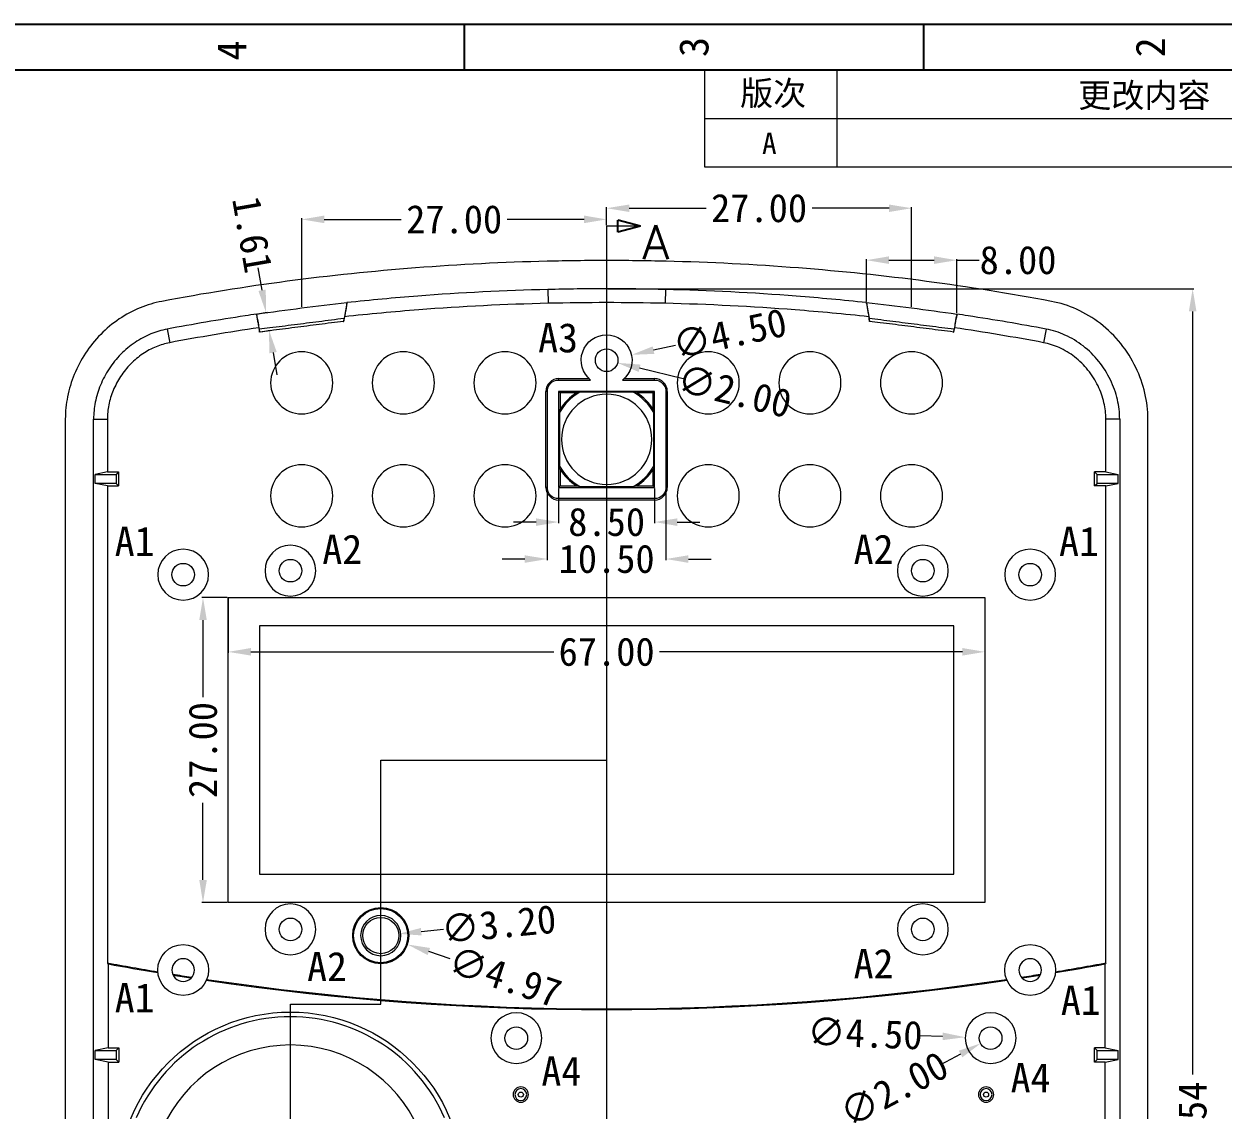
# Model space of a CAD drawing. Header units: inches. Extents: x 891 to 1249, y 156 to 796.
# Drawn here: x 1063.3 to 1169.5, y 695.5 to 791.7 of the extents above; entities that cross this region are included whole.
import ezdxf
from ezdxf.enums import TextEntityAlignment as Align
from ezdxf.lldxf.tags import DXFTag

# ---------------------------------------------------------------- set-up
doc = ezdxf.new("R2010")
doc.units = ezdxf.units.IN
doc.header["$MEASUREMENT"] = 0
doc.layers.add('10', color=7, linetype='Continuous', true_color=0xffffff)
doc.layers.add('50', color=7, linetype='Continuous')
doc.layers.add('dtext', color=4, linetype='Continuous')
doc.layers.add('dim', color=82, linetype='Continuous', lineweight=9)
doc.styles.add('blockfont', font='simplex.shx', dxfattribs={"bigfont": 'bigfont'})
doc.styles.add('仿宋', font='SIMFANG.TTF', dxfattribs={"width": 0.7})
doc.styles.add('宋体', font='SimSun.ttf', dxfattribs={"width": 0.7})
tags = doc.linetypes.add('PHANTOM', pattern=[2.5, 1.25, -0.25, 0.25, -0.25, 0.25, -0.25]).pattern_tags.tags
tags[14:15] = [DXFTag(74, 4), DXFTag(75, 0), DXFTag(340, '0'), DXFTag(46, 0.0), DXFTag(50, 0.0), DXFTag(44, 0.0), DXFTag(45, 0.0)]
tags[12:13] = [DXFTag(74, 4), DXFTag(75, 0), DXFTag(340, '0'), DXFTag(46, 0.0), DXFTag(50, 0.0), DXFTag(44, 0.0), DXFTag(45, 0.0)]
tags[10:11] = [DXFTag(74, 4), DXFTag(75, 0), DXFTag(340, '0'), DXFTag(46, 0.0), DXFTag(50, 0.0), DXFTag(44, 0.0), DXFTag(45, 0.0)]
tags[8:9] = [DXFTag(74, 4), DXFTag(75, 0), DXFTag(340, '0'), DXFTag(46, 0.0), DXFTag(50, 0.0), DXFTag(44, 0.0), DXFTag(45, 0.0)]
tags[6:7] = [DXFTag(74, 4), DXFTag(75, 0), DXFTag(340, '0'), DXFTag(46, 0.0), DXFTag(50, 0.0), DXFTag(44, 0.0), DXFTag(45, 0.0)]
tags[4:5] = [DXFTag(74, 4), DXFTag(75, 0), DXFTag(340, '0'), DXFTag(46, 0.0), DXFTag(50, 0.0), DXFTag(44, 0.0), DXFTag(45, 0.0)]
doc.dimstyles.new('2.5', dxfattribs={"dimtxt": 2.5, "dimasz": 2, "dimexe": 0.1, "dimexo": 0.1, "dimgap": 0.1, "dimtad": 0, "dimzin": 0, "dimdsep": 46, "dimtxsty": 'Standard', "dimcen": 0, "dimclrd": 4, "dimclre": 4, "dimclrt": 3, "dimadec": 1, "dimazin": 0, "dimtfac": 1, "dimtofl": 0, "dimtmove": 0, "dimatfit": 3, "dimfxl": 0.18, "dimtolj": 1, "dimtzin": 0, "dimlwd": 9, "dimlwe": 9, "dimarcsym": 0})

# ---------------------------------------------------------------- blocks, each defined once
blk = doc.blocks.new('ASSORTED_DRAFT7')
at = {"color": 13}
for p, q in [((322.01, 525.2), (320.01, 525.73)), ((320.01, 524.66), (320.01, 525.73)), ((322.01, 525.2), (320.01, 524.66))]:
    blk.add_line(p, q, dxfattribs=at)
blk = doc.blocks.new('7')
for p, q in [((2265.95, 528.19), (2265.95, 523.19)), ((2315.95, 528.19), (2315.95, 523.19))]:
    blk.add_line(p, q)
for points in [[(2420.95, 241.19), (2010.95, 241.19), (2010.95, 528.19), (2420.95, 528.19)], [(2415.95, 246.19), (2015.95, 246.19), (2015.95, 523.19), (2415.95, 523.19)]]:
    blk.add_lwpolyline(points, close=True)
at = {"style": '宋体'}
for s, p in [('3', (2290.97, 525.69)), ('2', (2340.66, 525.65)), ('4', (2240.62, 525.31))]:
    blk.add_text(s, height=3.2, rotation=90, dxfattribs=at).set_placement(p, align=Align.MIDDLE)
blk = doc.blocks.new('*D95')
at = {"layer": 'Defpoints', "color": 0, "lineweight": 9}
for p in [(1145.91, 770.75), (1137.91, 766.99), (1145.91, 765.98)]:
    blk.add_point(p, dxfattribs=at)
at = {"layer": 'dim', "color": 4, "lineweight": 9}
for p, q in [((1137.91, 767.09), (1137.91, 770.85)), ((1145.91, 766.08), (1145.91, 770.85)), ((1139.91, 770.75), (1143.91, 770.75)), ((1145.91, 770.75), (1147.91, 770.75))]:
    blk.add_line(p, q, dxfattribs=at)
for points in [[(1139.91, 771.09), (1139.91, 770.42), (1137.91, 770.75)], [(1143.91, 771.09), (1143.91, 770.42), (1145.91, 770.75)]]:
    blk.add_solid(points, dxfattribs=at)
at = {"layer": 'dim', "color": 3, "lineweight": 9, "insert": (1151.34, 770.75), "char_height": 2.5, "attachment_point": 5}
blk.add_mtext('\\A1;8.00', dxfattribs=at)
blk = doc.blocks.new('*D96')
at = {"layer": 'Defpoints', "color": 0, "lineweight": 9}
for p in [(1114.91, 774.36), (1114.91, 773.76), (1087.91, 766.52)]:
    blk.add_point(p, dxfattribs=at)
at = {"layer": 'dim', "color": 4, "lineweight": 9}
for p, q in [((1087.91, 766.62), (1087.91, 774.46)), ((1089.91, 774.36), (1096.72, 774.36)), ((1112.91, 774.36), (1106.09, 774.36)), ((1114.91, 773.86), (1114.91, 774.46))]:
    blk.add_line(p, q, dxfattribs=at)
for points in [[(1089.91, 774.7), (1089.91, 774.03), (1087.91, 774.36)], [(1112.91, 774.7), (1112.91, 774.03), (1114.91, 774.36)]]:
    blk.add_solid(points, dxfattribs=at)
at = {"layer": 'dim', "color": 3, "lineweight": 9, "insert": (1101.41, 774.36), "char_height": 2.5, "attachment_point": 5}
blk.add_mtext('\\A1;27.00', dxfattribs=at)
blk = doc.blocks.new('*D97')
at = {"layer": 'Defpoints', "color": 0, "lineweight": 9}
for p in [(1141.92, 775.35), (1114.91, 773.76), (1141.92, 766.52)]:
    blk.add_point(p, dxfattribs=at)
at = {"layer": 'dim', "color": 4, "lineweight": 9}
for p, q in [((1114.91, 773.86), (1114.91, 775.45)), ((1116.91, 775.35), (1123.73, 775.35)), ((1139.92, 775.35), (1133.1, 775.35)), ((1141.92, 766.62), (1141.92, 775.45))]:
    blk.add_line(p, q, dxfattribs=at)
for points in [[(1116.91, 775.68), (1116.91, 775.02), (1114.91, 775.35)], [(1139.92, 775.68), (1139.92, 775.02), (1141.92, 775.35)]]:
    blk.add_solid(points, dxfattribs=at)
at = {"layer": 'dim', "color": 3, "lineweight": 9, "insert": (1128.41, 775.35), "char_height": 2.5, "attachment_point": 5}
blk.add_mtext('\\A1;27.00', dxfattribs=at)
blk = doc.blocks.new('*D98')
at = {"layer": 'Defpoints', "color": 0, "lineweight": 9}
for p in [(1083.91, 765.98), (1084.75, 766.12), (1084.19, 764.39)]:
    blk.add_point(p, dxfattribs=at)
at = {"layer": 'dim', "color": 4, "lineweight": 9}
for p, q in [((1084.4, 768.09), (1084.06, 770.06)), ((1084.01, 765.99), (1084.85, 766.14)), ((1084.29, 764.41), (1085.12, 764.55)), ((1085.37, 762.57), (1085.71, 760.6))]:
    blk.add_line(p, q, dxfattribs=at)
for points in [[(1084.73, 768.15), (1084.08, 768.03), (1084.75, 766.12)], [(1085.7, 762.62), (1085.04, 762.51), (1085.02, 764.54)]]:
    blk.add_solid(points, dxfattribs=at)
at = {"layer": 'dim', "color": 3, "lineweight": 9, "insert": (1083.54, 773.03), "char_height": 2.5, "attachment_point": 5, "rotation": 279.8866}
blk.add_mtext('\\A1;1.61', dxfattribs=at)
blk = doc.blocks.new('*D103')
at = {"layer": 'Defpoints', "color": 0, "lineweight": 9}
for p in [(1081.41, 740.89), (1148.41, 740.89), (1148.41, 736.08)]:
    blk.add_point(p, dxfattribs=at)
at = {"layer": 'dim', "color": 4, "lineweight": 9}
for p, q in [((1081.41, 740.79), (1081.41, 735.98)), ((1148.41, 740.79), (1148.41, 735.98)), ((1083.41, 736.08), (1110.23, 736.08)), ((1146.41, 736.08), (1119.59, 736.08))]:
    blk.add_line(p, q, dxfattribs=at)
for points in [[(1083.41, 736.42), (1083.41, 735.75), (1081.41, 736.08)], [(1146.41, 736.42), (1146.41, 735.75), (1148.41, 736.08)]]:
    blk.add_solid(points, dxfattribs=at)
at = {"layer": 'dim', "color": 3, "lineweight": 9, "insert": (1114.91, 736.08), "char_height": 2.5, "attachment_point": 5}
blk.add_mtext('\\A1;67.00', dxfattribs=at)
blk = doc.blocks.new('*D104')
at = {"layer": 'Defpoints', "color": 0, "lineweight": 9}
for p in [(1081.41, 740.89), (1079.17, 713.89), (1081.41, 713.89)]:
    blk.add_point(p, dxfattribs=at)
at = {"layer": 'dim', "color": 4, "lineweight": 9}
for p, q in [((1081.31, 740.89), (1079.07, 740.89)), ((1079.17, 738.89), (1079.17, 732.07)), ((1079.17, 715.89), (1079.17, 722.71)), ((1081.31, 713.89), (1079.07, 713.89))]:
    blk.add_line(p, q, dxfattribs=at)
for points in [[(1078.84, 738.89), (1079.51, 738.89), (1079.17, 740.89)], [(1078.84, 715.89), (1079.51, 715.89), (1079.17, 713.89)]]:
    blk.add_solid(points, dxfattribs=at)
at = {"layer": 'dim', "color": 3, "lineweight": 9, "insert": (1079.17, 727.39), "char_height": 2.5, "attachment_point": 5, "rotation": 90}
blk.add_mtext('\\A1;27.00', dxfattribs=at)
blk = doc.blocks.new('*D105')
at = {"layer": 'Defpoints', "color": 0, "lineweight": 9}
for p in [(1110.66, 750.64), (1119.16, 750.64), (1119.16, 747.57)]:
    blk.add_point(p, dxfattribs=at)
at = {"layer": 'dim', "color": 4, "lineweight": 9}
for p, q in [((1110.66, 750.54), (1110.66, 747.47)), ((1119.16, 750.54), (1119.16, 747.47)), ((1108.66, 747.57), (1106.66, 747.57)), ((1121.16, 747.57), (1123.16, 747.57))]:
    blk.add_line(p, q, dxfattribs=at)
for points in [[(1108.66, 747.9), (1108.66, 747.23), (1110.66, 747.57)], [(1121.16, 747.9), (1121.16, 747.23), (1119.16, 747.57)]]:
    blk.add_solid(points, dxfattribs=at)
at = {"layer": 'dim', "color": 3, "lineweight": 9, "insert": (1114.91, 747.57), "char_height": 2.5, "attachment_point": 5}
blk.add_mtext('\\A1;8.50', dxfattribs=at)
blk = doc.blocks.new('*D106')
at = {"layer": 'Defpoints', "color": 0, "lineweight": 9}
for p in [(1109.66, 750.64), (1120.16, 750.64), (1120.16, 744.3)]:
    blk.add_point(p, dxfattribs=at)
at = {"layer": 'dim', "color": 4, "lineweight": 9}
for p, q in [((1109.66, 750.54), (1109.66, 744.2)), ((1120.16, 750.54), (1120.16, 744.2)), ((1107.66, 744.3), (1105.66, 744.3)), ((1122.16, 744.3), (1124.16, 744.3))]:
    blk.add_line(p, q, dxfattribs=at)
for points in [[(1107.66, 744.63), (1107.66, 743.96), (1109.66, 744.3)], [(1122.16, 744.63), (1122.16, 743.96), (1120.16, 744.3)]]:
    blk.add_solid(points, dxfattribs=at)
at = {"layer": 'dim', "color": 3, "lineweight": 9, "insert": (1114.91, 744.3), "char_height": 2.5, "attachment_point": 5}
blk.add_mtext('\\A1;10.50', dxfattribs=at)
blk = doc.blocks.new('*D107')
at = {"layer": 'Defpoints', "color": 0, "lineweight": 9}
for p in [(1117.11, 762.37), (1112.71, 761.42)]:
    blk.add_point(p, dxfattribs=at)
at = {"layer": 'dim', "color": 4, "lineweight": 9}
blk.add_line((1121.02, 763.21), (1119.06, 762.79), dxfattribs=at)
blk.add_solid([(1118.99, 763.12), (1119.14, 762.46), (1117.11, 762.37)], dxfattribs=at)
at = {"layer": 'dim', "color": 3, "lineweight": 9, "insert": (1125.8, 764.24), "char_height": 2.5, "attachment_point": 5, "rotation": 12.194}
blk.add_mtext('\\A1;∅4.50', dxfattribs=at)
blk = doc.blocks.new('*D108')
at = {"layer": 'Defpoints', "color": 0, "lineweight": 9}
for p in [(1113.94, 762.13), (1115.88, 761.66)]:
    blk.add_point(p, dxfattribs=at)
at = {"layer": 'dim', "color": 4, "lineweight": 9}
blk.add_line((1121.68, 760.25), (1117.83, 761.19), dxfattribs=at)
blk.add_solid([(1117.91, 761.51), (1117.75, 760.86), (1115.88, 761.66)], dxfattribs=at)
at = {"layer": 'dim', "color": 3, "lineweight": 9, "insert": (1126.23, 759.15), "char_height": 2.5, "attachment_point": 5, "rotation": 346.4064}
blk.add_mtext('\\A1;∅2.00', dxfattribs=at)
blk = doc.blocks.new('*D110')
at = {"layer": 'Defpoints', "color": 0, "lineweight": 9}
for p in [(1114.91, 768.22), (1114.91, 617.67), (1166.8, 617.67)]:
    blk.add_point(p, dxfattribs=at)
at = {"layer": 'dim', "color": 4, "lineweight": 9}
for p, q in [((1115.01, 768.22), (1166.9, 768.22)), ((1166.8, 766.22), (1166.8, 698.67)), ((1166.8, 619.67), (1166.8, 687.22)), ((1115.01, 617.67), (1166.9, 617.67))]:
    blk.add_line(p, q, dxfattribs=at)
for points in [[(1166.47, 766.22), (1167.14, 766.22), (1166.8, 768.22)], [(1166.47, 619.67), (1167.14, 619.67), (1166.8, 617.67)]]:
    blk.add_solid(points, dxfattribs=at)
at = {"layer": 'dim', "color": 3, "lineweight": 9, "insert": (1166.8, 692.94), "char_height": 2.5, "attachment_point": 5, "rotation": 90}
blk.add_mtext('\\A1;150.54', dxfattribs=at)
blk = doc.blocks.new('*D112')
at = {"layer": 'Defpoints', "color": 0, "lineweight": 9}
for p in [(1146.66, 701.97), (1151.16, 701.81)]:
    blk.add_point(p, dxfattribs=at)
at = {"layer": 'dim', "color": 4, "lineweight": 9}
blk.add_line((1142.66, 702.12), (1144.66, 702.05), dxfattribs=at)
blk.add_solid([(1144.68, 702.38), (1144.65, 701.71), (1146.66, 701.97)], dxfattribs=at)
at = {"layer": 'dim', "color": 3, "lineweight": 9, "insert": (1137.78, 702.3), "char_height": 2.5, "attachment_point": 5, "rotation": 357.9126}
blk.add_mtext('\\A1;∅4.50', dxfattribs=at)
blk = doc.blocks.new('*D113')
at = {"layer": 'Defpoints', "color": 0, "lineweight": 9}
for p in [(1149.79, 702.36), (1148.03, 701.42)]:
    blk.add_point(p, dxfattribs=at)
at = {"layer": 'dim', "color": 4, "lineweight": 9}
blk.add_line((1144.49, 699.55), (1146.26, 700.49), dxfattribs=at)
blk.add_solid([(1146.1, 700.78), (1146.41, 700.19), (1148.03, 701.42)], dxfattribs=at)
at = {"layer": 'dim', "color": 3, "lineweight": 9, "insert": (1140.35, 697.36), "char_height": 2.5, "attachment_point": 5, "rotation": 27.8746}
blk.add_mtext('\\A1;∅2.00', dxfattribs=at)
blk = doc.blocks.new('*D114')
at = {"layer": 'Defpoints', "color": 0, "lineweight": 9}
for p in [(1092.55, 711.75), (1097.27, 710.18)]:
    blk.add_point(p, dxfattribs=at)
at = {"layer": 'dim', "color": 4, "lineweight": 9}
blk.add_line((1101.07, 708.92), (1099.17, 709.55), dxfattribs=at)
blk.add_solid([(1099.28, 709.87), (1099.07, 709.24), (1097.27, 710.18)], dxfattribs=at)
at = {"layer": 'dim', "color": 3, "lineweight": 9, "insert": (1105.91, 707.32), "char_height": 2.5, "attachment_point": 5, "rotation": 341.6675}
blk.add_mtext('\\A1;∅4.97', dxfattribs=at)
blk = doc.blocks.new('*D115')
at = {"layer": 'Defpoints', "color": 0, "lineweight": 9}
for p in [(1093.32, 710.81), (1096.5, 711.12)]:
    blk.add_point(p, dxfattribs=at)
at = {"layer": 'dim', "color": 4, "lineweight": 9}
blk.add_line((1100.48, 711.5), (1098.49, 711.31), dxfattribs=at)
blk.add_solid([(1098.46, 711.64), (1098.53, 710.98), (1096.5, 711.12)], dxfattribs=at)
at = {"layer": 'dim', "color": 3, "lineweight": 9, "insert": (1105.35, 711.97), "char_height": 2.5, "attachment_point": 5, "rotation": 5.5024}
blk.add_mtext('\\A1;∅3.20', dxfattribs=at)

msp = doc.modelspace()

# ---------------------------------------------------------------- linework, layer by layer
at = {"layer": '10', "color": 1, "lineweight": 9}
for p, q in [((1117.911, 773.764), (1114.911, 773.764)), ((1086.911, 704.905), (1094.911, 704.905))]:
    msp.add_line(p, q, dxfattribs=at)
at = {"layer": '10', "color": 1, "linetype": 'PHANTOM', "lineweight": 9, "ltscale": 8}
msp.add_line((1114.911, 773.764), (1114.911, 611.962), dxfattribs=at)
at = {"layer": '10', "color": 7, "lineweight": 9}
for p, q in [((1109.71, 768.156), (1109.74, 766.934)), ((1120.111, 768.156), (1120.082, 766.934)), ((1075.996, 764.649), (1076.223, 763.447)), ((1153.826, 764.649), (1153.599, 763.447)), ((1110.661, 760.142), (1110.661, 760.264)), ((1110.661, 760.264), (1113.357, 760.264)), ((1116.464, 760.264), (1119.161, 760.264)), ((1119.161, 760.142), (1119.161, 760.264)), ((1109.661, 759.142), (1109.539, 759.142)), ((1109.539, 750.642), (1109.539, 759.142)), ((1109.661, 750.642), (1109.661, 759.142)), ((1110.661, 760.142), (1113.497, 760.142)), ((1110.661, 759.142), (1110.661, 750.642)), ((1110.783, 759.019), (1110.661, 759.142)), ((1119.161, 759.142), (1110.661, 759.142)), ((1116.325, 760.142), (1119.161, 760.142)), ((1119.039, 759.019), (1119.161, 759.142)), ((1119.161, 750.642), (1119.161, 759.142)), ((1120.161, 759.142), (1120.283, 759.142)), ((1120.161, 759.142), (1120.161, 750.642)), ((1120.283, 759.142), (1120.283, 750.642)), ((1110.783, 759.019), (1110.783, 757.557)), ((1112.245, 759.019), (1110.783, 759.019)), ((1117.282, 759.065), (1112.539, 759.065)), ((1119.039, 759.019), (1117.577, 759.019)), ((1119.039, 757.557), (1119.039, 759.019)), ((1110.738, 757.263), (1110.738, 752.52)), ((1119.084, 752.52), (1119.084, 757.263)), ((1066.978, 756.683), (1066.98, 634.589)), ((1069.483, 634.6), (1069.48, 756.682)), ((1069.48, 756.682), (1070.703, 756.681)), ((1070.703, 756.681), (1070.703, 752.01)), ((1160.341, 756.688), (1159.119, 756.688)), ((1159.119, 752.01), (1159.119, 756.688)), ((1160.341, 756.688), (1160.341, 634.62)), ((1162.844, 634.614), (1162.844, 756.688)), ((1070.703, 752.01), (1069.611, 751.792)), ((1069.611, 750.992), (1069.611, 751.792)), ((1069.611, 751.792), (1071.48, 751.792)), ((1070.703, 752.01), (1071.699, 752.01)), ((1071.699, 752.01), (1071.48, 751.792)), ((1071.48, 751.792), (1071.48, 750.992)), ((1071.699, 752.01), (1071.699, 750.773)), ((1110.783, 752.226), (1110.783, 750.764)), ((1119.039, 750.764), (1119.039, 752.226)), ((1158.123, 750.773), (1158.123, 752.01)), ((1158.123, 752.01), (1158.341, 751.792)), ((1159.119, 752.01), (1158.123, 752.01)), ((1158.341, 750.992), (1158.341, 751.792)), ((1158.341, 751.792), (1160.21, 751.792)), ((1159.119, 752.01), (1160.21, 751.792)), ((1160.21, 750.992), (1160.21, 751.792)), ((1070.703, 750.773), (1069.611, 750.992)), ((1071.48, 750.992), (1069.611, 750.992)), ((1070.703, 750.773), (1070.704, 708.522)), ((1070.703, 750.773), (1071.699, 750.773)), ((1071.699, 750.773), (1071.48, 750.992)), ((1109.661, 750.642), (1109.539, 750.642)), ((1110.783, 750.764), (1110.661, 750.642)), ((1110.661, 750.642), (1119.161, 750.642)), ((1110.783, 750.764), (1112.245, 750.764)), ((1112.539, 750.718), (1117.282, 750.718)), ((1117.577, 750.764), (1119.039, 750.764)), ((1119.039, 750.764), (1119.161, 750.642)), ((1120.161, 750.642), (1120.283, 750.642)), ((1158.123, 750.773), (1158.341, 750.992)), ((1159.119, 750.773), (1158.123, 750.773)), ((1160.21, 750.992), (1158.341, 750.992)), ((1159.119, 750.773), (1160.21, 750.992)), ((1159.119, 708.522), (1159.119, 750.773)), ((1110.661, 749.642), (1110.661, 749.519)), ((1119.161, 749.642), (1110.661, 749.642)), ((1119.161, 749.642), (1119.161, 749.519)), ((1119.161, 749.519), (1110.661, 749.519)), ((1081.411, 740.892), (1148.411, 740.892)), ((1081.411, 713.892), (1081.411, 740.892)), ((1148.411, 740.892), (1148.411, 713.892)), ((1084.161, 738.392), (1084.161, 716.392)), ((1145.661, 738.392), (1084.161, 738.392)), ((1145.661, 716.392), (1145.661, 738.392)), ((1084.161, 716.392), (1145.661, 716.392)), ((1148.411, 713.892), (1081.411, 713.892)), ((1070.769, 708.43), (1070.769, 701.023)), ((1159.053, 701.023), (1159.053, 708.43)), ((1070.769, 701.023), (1069.612, 700.792)), ((1069.612, 699.992), (1069.612, 700.792)), ((1069.612, 700.792), (1071.48, 700.792)), ((1070.769, 701.023), (1071.712, 701.023)), ((1071.712, 701.023), (1071.48, 700.792)), ((1071.48, 700.792), (1071.48, 699.992)), ((1071.712, 701.023), (1071.712, 699.76)), ((1158.11, 701.023), (1158.341, 700.792)), ((1159.053, 701.023), (1158.11, 701.023)), ((1158.11, 699.76), (1158.11, 701.023)), ((1158.341, 700.792), (1160.21, 700.792)), ((1158.341, 699.992), (1158.341, 700.792)), ((1159.053, 701.023), (1160.21, 700.792)), ((1160.21, 699.992), (1160.21, 700.792)), ((1070.769, 699.76), (1069.612, 699.992)), ((1071.48, 699.992), (1069.612, 699.992)), ((1070.769, 699.76), (1070.771, 641.023)), ((1070.769, 699.76), (1071.712, 699.76)), ((1071.712, 699.76), (1071.48, 699.992)), ((1158.11, 699.76), (1158.341, 699.992)), ((1159.053, 699.76), (1158.11, 699.76)), ((1160.21, 699.992), (1158.341, 699.992)), ((1159.053, 699.76), (1160.21, 699.992)), ((1159.053, 641.023), (1159.053, 699.76))]:
    msp.add_line(p, q, dxfattribs=at)
at = {"layer": '10', "color": 1, "linetype": 'PHANTOM', "lineweight": 9, "ltscale": 2.857143}
msp.add_line((1094.911, 726.507), (1114.911, 726.507), dxfattribs=at)
at = {"layer": '10', "color": 1, "linetype": 'PHANTOM', "lineweight": 9, "ltscale": 3.085994}
msp.add_line((1094.911, 704.905), (1094.911, 726.507), dxfattribs=at)
at = {"layer": '10', "color": 1, "linetype": 'PHANTOM', "lineweight": 9, "ltscale": 7.724468}
msp.add_line((1086.911, 650.834), (1086.911, 704.905), dxfattribs=at)
at = {"layer": '10', "color": 7, "lineweight": 9, "extrusion": (0, 0, -1)}
for centre, radius in [((-1087.911, 759.892), 2.75), ((-1096.911, 759.892), 2.75), ((-1105.911, 759.892), 2.75), ((-1123.911, 759.892), 2.75), ((-1132.911, 759.892), 2.75), ((-1141.911, 759.892), 2.75), ((-1114.911, 754.892), 4), ((-1087.911, 749.892), 2.75), ((-1096.911, 749.892), 2.75), ((-1105.911, 749.892), 2.75), ((-1123.911, 749.892), 2.75), ((-1132.911, 749.892), 2.75), ((-1141.911, 749.892), 2.75), ((-1086.911, 743.265), 2.25), ((-1142.911, 743.265), 2.25), ((-1077.411, 742.915), 2.25), ((-1152.411, 742.915), 2.25), ((-1086.911, 711.515), 2.25), ((-1142.911, 711.515), 2.25), ((-1094.911, 710.965), 1.783), ((-1077.411, 707.915), 1), ((-1152.411, 707.915), 1), ((-1106.911, 701.892), 2.25), ((-1148.911, 701.892), 2.25), ((-1107.311, 696.892), 0.675), ((-1148.511, 696.892), 0.675), ((-1107.311, 696.892), 0.524), ((-1148.511, 696.892), 0.524)]:
    msp.add_circle(centre, radius, dxfattribs=at)
at = {"layer": '10', "color": 7, "lineweight": 9}
for centre, radius in [((1114.911, 761.892), 1), ((1086.911, 743.265), 1), ((1142.911, 743.265), 1), ((1077.411, 742.915), 1), ((1152.411, 742.915), 1), ((1086.911, 711.515), 1), ((1094.911, 710.965), 2.487), ((1094.911, 710.965), 2.4), ((1094.911, 710.965), 1.6), ((1142.911, 711.515), 1), ((1077.411, 707.915), 2.25), ((1152.411, 707.915), 2.25), ((1106.911, 701.892), 1), ((1148.911, 701.892), 1), ((1107.311, 696.892), 0.225), ((1148.511, 696.892), 0.225)]:
    msp.add_circle(centre, radius, dxfattribs=at)
at = {"layer": '10', "color": 7, "lineweight": 9, "extrusion": (0, 0, -1)}
for centre, radius, start, end in [((-1114.911, 761.892), 2.25, 308.94244, 231.05756), ((-1110.661, 759.142), 1, 0, 90), ((-1119.161, 759.142), 1, 90, 180), ((-1110.661, 750.642), 1, 270, 0), ((-1119.161, 750.642), 1, 180, 270), ((-1114.911, 946.472), 242.021, 279.45157, 280.52468), ((-1114.911, 946.472), 242.1, 279.44657, 280.50546), ((-1114.911, 946.472), 242.1, 259.49453, 260.55364), ((-1114.911, 946.472), 242.021, 259.47531, 260.54864), ((-1114.911, 946.472), 242.021, 278.73342, 279.13383), ((-1114.911, 946.472), 242.1, 278.74654, 279.1207), ((-1114.911, 946.472), 242.021, 260.86639, 261.26677), ((-1114.911, 946.472), 242.1, 260.87952, 261.25363), ((-1114.911, 946.472), 242.1, 261.57952, 278.42068), ((-1114.911, 946.472), 242.021, 261.58452, 278.41567), ((-1086.911, 688.892), 15.301, 0, 180)]:
    msp.add_arc(centre, radius, start, end, dxfattribs=at)
at = {"layer": '10', "color": 7, "lineweight": 9}
for centre, radius, start, end in [((1110.661, 759.142), 1.122, 90, 180), ((1119.161, 759.142), 1.122, 0, 90), ((1114.911, 754.892), 4.8, 119.6097, 150.3903), ((1114.911, 754.892), 4.914, 122.85473, 147.14527), ((1114.911, 754.892), 4.8, 29.6097, 60.3903), ((1114.911, 754.892), 4.914, 32.85473, 57.14527), ((1114.911, 754.892), 4.8, 209.6097, 240.3903), ((1114.911, 754.892), 4.914, 212.85473, 237.14527), ((1114.911, 754.892), 4.8, 299.6097, 330.3903), ((1114.911, 754.892), 4.914, 302.85473, 327.14527), ((1110.661, 750.642), 1.122, 180, 270), ((1119.161, 750.642), 1.122, 270, 0), ((1086.911, 688.892), 14.889, 23.52625, 156.47375), ((1086.911, 688.892), 12.39, 23.52408, 156.47319)]:
    msp.add_arc(centre, radius, start, end, dxfattribs=at)
for points, knots in [([(1109.65, 770.657), (1105.762, 770.564), (1098.071, 770.177), (1086.685, 768.991), (1079.216, 767.804), (1075.531, 767.107)], [0, 0, 0, 0, 0.340031, 0.6727796, 1, 1, 1, 1]), ([(1154.291, 767.107), (1150.62, 767.801), (1143.174, 768.987), (1131.787, 770.174), (1124.082, 770.563), (1120.171, 770.657)], [0, 0, 0, 0, 0.3259528, 0.657966, 1, 1, 1, 1]), ([(1109.71, 768.156), (1105.866, 768.063), (1099.924, 767.764), (1094.001, 767.217), (1091.911, 766.993)], [0, 0, 0, 0, 0.6466299, 1, 1, 1, 1]), ([(1137.911, 766.993), (1135.844, 767.215), (1129.92, 767.763), (1123.978, 768.063), (1120.111, 768.156)], [0, 0, 0, 0, 0.3495574, 1, 1, 1, 1]), ([(1075.531, 767.107), (1074.866, 766.982), (1073.539, 766.583), (1071.695, 765.59), (1070.058, 764.221), (1068.712, 762.556), (1067.726, 760.688), (1067.125, 758.727), (1066.978, 757.36), (1066.978, 756.685), (1066.978, 756.68)], [0, 0, 0, 0, 0.1343952, 0.2768122, 0.4246694, 0.5745959, 0.7227291, 0.8653432, 0.9999908, 1, 1, 1, 1]), ([(1091.911, 766.993), (1091.867, 766.745), (1091.824, 766.497), (1091.78, 766.249), (1091.743, 766.038), (1091.706, 765.828), (1091.669, 765.617)], [0, 0, 0, 0, 0.5410867, 0.5410867, 0.5410867, 1, 1, 1, 1]), ([(1091.911, 766.927), (1091.864, 766.662), (1091.817, 766.397), (1091.77, 766.132), (1091.74, 765.961), (1091.709, 765.79), (1091.679, 765.619)], [0, 0, 0, 0, 0.6078868, 0.6078868, 0.6078868, 1, 1, 1, 1]), ([(1109.74, 766.934), (1105.917, 766.842), (1099.889, 766.538), (1093.882, 765.979), (1091.686, 765.739)], [0, 0, 0, 0, 0.6338688, 1, 1, 1, 1]), ([(1138.126, 765.74), (1135.956, 765.977), (1129.952, 766.537), (1123.927, 766.841), (1120.082, 766.934)], [0, 0, 0, 0, 0.3620815, 1, 1, 1, 1]), ([(1137.911, 766.993), (1137.954, 766.745), (1137.998, 766.497), (1138.041, 766.249), (1138.078, 766.039), (1138.115, 765.828), (1138.152, 765.617)], [0, 0, 0, 0, 0.5409018, 0.5409018, 0.5409018, 1, 1, 1, 1]), ([(1137.911, 766.927), (1137.955, 766.679), (1137.999, 766.431), (1138.042, 766.183), (1138.076, 765.995), (1138.109, 765.807), (1138.142, 765.619)], [0, 0, 0, 0, 0.568529, 0.568529, 0.568529, 1, 1, 1, 1]), ([(1162.844, 756.687), (1162.844, 756.691), (1162.843, 757.471), (1162.647, 759.061), (1161.84, 761.318), (1160.513, 763.424), (1158.722, 765.188), (1156.619, 766.465), (1155.064, 766.961), (1154.291, 767.107)], [0, 0, 0, 0, 0.0002624, 0.1552387, 0.3231585, 0.4987135, 0.6743563, 0.8432717, 1, 1, 1, 1]), ([(1083.911, 765.976), (1083.957, 765.712), (1084.004, 765.448), (1084.05, 765.183), (1084.081, 765.009), (1084.111, 764.835), (1084.142, 764.66)], [0, 0, 0, 0, 0.6025178, 0.6025178, 0.6025178, 1, 1, 1, 1]), ([(1083.911, 765.91), (1083.955, 765.662), (1083.999, 765.414), (1084.042, 765.166), (1084.072, 764.997), (1084.102, 764.828), (1084.132, 764.659)], [0, 0, 0, 0, 0.5946476, 0.5946476, 0.5946476, 1, 1, 1, 1]), ([(1084.142, 764.66), (1084.461, 764.701), (1084.78, 764.741), (1085.099, 764.782), (1085.819, 764.874), (1086.54, 764.965), (1087.261, 765.057), (1087.982, 765.149), (1088.702, 765.24), (1089.423, 765.332), (1090.172, 765.427), (1090.92, 765.522), (1091.669, 765.617)], [0, 0, 0, 0, 0.1271124, 0.1271124, 0.1271124, 0.4143522, 0.4143522, 0.4143522, 0.7015924, 0.7015924, 0.7015924, 1, 1, 1, 1]), ([(1091.669, 765.617), (1091.663, 765.58), (1091.656, 765.544), (1091.645, 765.476), (1091.639, 765.445), (1091.63, 765.393), (1091.627, 765.372), (1091.623, 765.344), (1091.617, 765.332), (1091.623, 765.336)], [0, 0, 0, 0, 0.25, 0.25, 0.5, 0.5, 0.75, 0.75, 1, 1, 1, 1]), ([(1091.627, 765.336), (1091.631, 765.339), (1091.629, 765.344), (1091.635, 765.373), (1091.639, 765.394), (1091.653, 765.472), (1091.666, 765.544), (1091.679, 765.619)], [0, 0, 0, 0, 0.25, 0.25, 0.5, 0.5, 1, 1, 1, 1]), ([(1138.142, 765.619), (1138.149, 765.581), (1138.155, 765.545), (1138.168, 765.477), (1138.173, 765.446), (1138.183, 765.394), (1138.187, 765.373), (1138.193, 765.344), (1138.191, 765.338), (1138.195, 765.336)], [0, 0, 0, 0, 0.25, 0.25, 0.5, 0.5, 0.75, 0.75, 1, 1, 1, 1]), ([(1138.152, 765.617), (1138.495, 765.574), (1138.837, 765.53), (1139.179, 765.487), (1139.9, 765.395), (1140.621, 765.304), (1141.342, 765.212), (1142.063, 765.12), (1142.784, 765.029), (1143.504, 764.937), (1144.229, 764.845), (1144.955, 764.753), (1145.68, 764.66)], [0, 0, 0, 0, 0.1364462, 0.1364462, 0.1364462, 0.4237285, 0.4237285, 0.4237285, 0.7110103, 0.7110103, 0.7110103, 1, 1, 1, 1]), ([(1138.198, 765.336), (1138.205, 765.332), (1138.199, 765.344), (1138.195, 765.372), (1138.191, 765.393), (1138.178, 765.471), (1138.166, 765.543), (1138.152, 765.617)], [0, 0, 0, 0, 0.25, 0.25, 0.5, 0.5, 1, 1, 1, 1]), ([(1145.911, 765.976), (1145.867, 765.728), (1145.824, 765.481), (1145.78, 765.233), (1145.747, 765.042), (1145.713, 764.851), (1145.68, 764.66)], [0, 0, 0, 0, 0.5652274, 0.5652274, 0.5652274, 1, 1, 1, 1]), ([(1145.911, 765.91), (1145.866, 765.657), (1145.821, 765.403), (1145.776, 765.15), (1145.747, 764.986), (1145.718, 764.823), (1145.689, 764.659)], [0, 0, 0, 0, 0.6077857, 0.6077857, 0.6077857, 1, 1, 1, 1]), ([(1075.996, 764.649), (1075.502, 764.555), (1074.51, 764.258), (1073.111, 763.506), (1071.855, 762.457), (1070.814, 761.171), (1070.052, 759.725), (1069.59, 758.215), (1069.481, 757.185), (1069.48, 756.682)], [0, 0, 0, 0, 0.1344038, 0.2768299, 0.4246965, 0.5746325, 0.7227751, 0.8653984, 1, 1, 1, 1]), ([(1084.132, 764.659), (1084.139, 764.622), (1084.145, 764.587), (1084.157, 764.521), (1084.162, 764.492), (1084.176, 764.418), (1084.179, 764.387), (1084.184, 764.39)], [0, 0, 0, 0, 0.25, 0.25, 0.5, 0.5, 1, 1, 1, 1]), ([(1084.185, 764.39), (1084.191, 764.389), (1084.186, 764.398), (1084.182, 764.424), (1084.179, 764.443), (1084.167, 764.518), (1084.155, 764.587), (1084.142, 764.66)], [0, 0, 0, 0, 0.25, 0.25, 0.5, 0.5, 1, 1, 1, 1]), ([(1091.628, 765.336), (1091.623, 765.336), (1091.619, 765.335), (1091.614, 765.335), (1090.899, 765.244), (1090.178, 765.152), (1089.458, 765.06), (1088.737, 764.969), (1088.016, 764.877), (1087.295, 764.785), (1086.574, 764.694), (1085.854, 764.602), (1085.133, 764.511), (1084.818, 764.47), (1084.502, 764.43), (1084.187, 764.39)], [0, 0, 0, 0, 0.000225, 0.000225, 0.000225, 0.2910837, 0.2910837, 0.2910837, 0.5819424, 0.5819424, 0.5819424, 0.8728012, 0.8728012, 0.8728012, 1, 1, 1, 1]), ([(1145.64, 764.39), (1145.636, 764.39), (1145.631, 764.391), (1145.627, 764.391), (1144.912, 764.482), (1144.191, 764.574), (1143.47, 764.665), (1142.749, 764.757), (1142.028, 764.849), (1141.307, 764.94), (1140.586, 765.032), (1139.866, 765.124), (1139.145, 765.215), (1138.83, 765.255), (1138.515, 765.295), (1138.2, 765.336)], [0, 0, 0, 0, 0.0002145, 0.0002145, 0.0002145, 0.2911157, 0.2911157, 0.2911157, 0.5820169, 0.5820169, 0.5820169, 0.8729182, 0.8729182, 0.8729182, 1, 1, 1, 1]), ([(1145.68, 764.66), (1145.673, 764.624), (1145.667, 764.588), (1145.656, 764.523), (1145.651, 764.493), (1145.638, 764.419), (1145.63, 764.388), (1145.636, 764.39)], [0, 0, 0, 0, 0.25, 0.25, 0.5, 0.5, 1, 1, 1, 1]), ([(1145.639, 764.39), (1145.645, 764.387), (1145.641, 764.397), (1145.646, 764.423), (1145.65, 764.442), (1145.664, 764.516), (1145.676, 764.586), (1145.689, 764.659)], [0, 0, 0, 0, 0.25, 0.25, 0.5, 0.5, 1, 1, 1, 1]), ([(1160.341, 756.687), (1160.341, 756.691), (1160.341, 757.269), (1160.195, 758.47), (1159.573, 760.211), (1158.545, 761.842), (1157.166, 763.199), (1155.566, 764.169), (1154.4, 764.54), (1153.826, 764.649)], [0, 0, 0, 0, 0.0002614, 0.1552379, 0.3231578, 0.498713, 0.674356, 0.8432715, 1, 1, 1, 1]), ([(1076.223, 763.447), (1075.812, 763.37), (1074.983, 763.122), (1073.802, 762.488), (1072.733, 761.595), (1071.841, 760.493), (1071.188, 759.254), (1070.794, 757.965), (1070.703, 757.099), (1070.703, 756.681)], [0, 0, 0, 0, 0.1344098, 0.2768423, 0.4247155, 0.5746583, 0.7228075, 0.8654371, 1, 1, 1, 1]), ([(1159.119, 756.686), (1159.119, 756.691), (1159.119, 757.171), (1158.997, 758.18), (1158.465, 759.671), (1157.584, 761.07), (1156.406, 762.227), (1155.051, 763.048), (1154.076, 763.357), (1153.599, 763.447)], [0, 0, 0, 0, 0.0002606, 0.1552372, 0.3231572, 0.4987126, 0.6743557, 0.8432714, 1, 1, 1, 1])]:
    msp.add_open_spline(points, degree=3, knots=knots, dxfattribs=at)
for points, degree in [([(1120.171, 770.657), (1118.414, 770.7), (1114.911, 770.737), (1111.406, 770.699), (1109.65, 770.657)], 3), ([(1120.111, 768.156), (1118.376, 768.197), (1114.912, 768.234), (1111.444, 768.197), (1109.71, 768.156)], 3), ([(1083.911, 765.976), (1086.571, 766.367), (1089.238, 766.705), (1091.911, 766.993)], 3), ([(1091.911, 766.927), (1091.911, 766.949), (1091.911, 766.971), (1091.911, 766.993)], 3), ([(1120.082, 766.934), (1118.358, 766.975), (1114.912, 767.012), (1111.462, 766.975), (1109.74, 766.934)], 3), ([(1137.911, 766.993), (1140.584, 766.706), (1143.251, 766.368), (1145.911, 765.976)], 3), ([(1137.911, 766.927), (1137.911, 766.949), (1137.911, 766.971), (1137.911, 766.993)], 3), ([(1082.911, 765.826), (1081.745, 765.649), (1079.427, 765.275), (1077.135, 764.864), (1075.996, 764.649)], 3), ([(1083.911, 765.976), (1083.577, 765.927), (1083.244, 765.877), (1082.911, 765.826)], 3), ([(1083.911, 765.91), (1083.911, 765.932), (1083.911, 765.954), (1083.911, 765.976)], 3), ([(1145.911, 765.91), (1145.911, 765.932), (1145.911, 765.954), (1145.911, 765.976)], 3), ([(1146.911, 765.827), (1146.578, 765.878), (1146.244, 765.927), (1145.911, 765.976)], 3), ([(1153.826, 764.649), (1152.686, 764.864), (1150.394, 765.276), (1148.076, 765.649), (1146.911, 765.827)], 3), ([(1084.114, 764.77), (1081.474, 764.382), (1078.843, 763.942), (1076.223, 763.447)], 3), ([(1091.622, 765.336), (1091.627, 765.336)], 1), ([(1138.2, 765.336), (1138.195, 765.336)], 1), ([(1153.599, 763.447), (1150.979, 763.942), (1148.348, 764.383), (1145.708, 764.771)], 3), ([(1084.187, 764.39), (1084.182, 764.39)], 1), ([(1145.634, 764.39), (1145.639, 764.39)], 1), ([(1112.539, 759.065), (1112.436, 759.05), (1112.339, 759.035), (1112.245, 759.019)], 3), ([(1117.282, 759.065), (1117.385, 759.05), (1117.483, 759.035), (1117.577, 759.019)], 3), ([(1110.738, 757.263), (1110.753, 757.366), (1110.768, 757.464), (1110.783, 757.557)], 3), ([(1119.039, 757.557), (1119.054, 757.464), (1119.069, 757.366), (1119.084, 757.263)], 3), ([(1110.783, 752.226), (1110.768, 752.319), (1110.753, 752.417), (1110.738, 752.52)], 3), ([(1119.084, 752.52), (1119.069, 752.417), (1119.054, 752.319), (1119.039, 752.226)], 3), ([(1112.539, 750.718), (1112.436, 750.734), (1112.339, 750.749), (1112.245, 750.764)], 3), ([(1117.577, 750.764), (1117.483, 750.749), (1117.386, 750.734), (1117.282, 750.718)], 3), ([(1070.704, 708.522), (1070.726, 708.491), (1070.747, 708.46), (1070.769, 708.43)], 3), ([(1159.119, 708.522), (1159.097, 708.491), (1159.075, 708.46), (1159.053, 708.43)], 3)]:
    msp.add_open_spline(points, degree=degree, dxfattribs=at)
at = {"layer": 'dtext', "color": 7, "lineweight": 9}
for p, q in [((1123.578, 787.594), (1123.578, 779.008)), ((1135.286, 787.594), (1135.286, 779.008)), ((1123.578, 783.301), (1224.263, 783.301)), ((1123.578, 779.008), (1224.263, 779.008))]:
    msp.add_line(p, q, dxfattribs=at)

# ---------------------------------------------------------------- block references
at = {"layer": '10', "color": 1, "lineweight": 9}
msp.add_blockref('ASSORTED_DRAFT7', (795.897, 248.567), dxfattribs=at)
at = {"layer": '50', "color": 7, "linetype": 'Continuous', "lineweight": 9, "xscale": 0.8130166579023808, "yscale": 0.8130166579024234, "zscale": 0.8130166579022814}
msp.add_blockref('7', (-739.945, 362.23), dxfattribs=at)

# ---------------------------------------------------------------- texts
at = {"layer": '10', "color": 1, "lineweight": 9, "insert": (1118.074, 770.856), "char_height": 3, "attachment_point": 7, "line_spacing_factor": 0.903614, "style": 'blockfont'}
msp.add_mtext('\\W01.038;\\fsimplex.shx;A', dxfattribs=at)
at = {"layer": 'dtext', "lineweight": 9, "style": '仿宋'}
for s, p in [('版次', (1126.729, 784.458)), ('更改内容', (1156.665, 784.273))]:
    msp.add_text(s, height=2.1472, dxfattribs=at).set_placement(p)
at = {"layer": 'dtext', "color": 3, "lineweight": 9, "style": '宋体'}
msp.add_text('A', height=1.89, dxfattribs=at).set_placement((1128.676, 780.15))
at = {"layer": 'dtext', "color": 5, "lineweight": 9, "style": '仿宋'}
for s, p in [('A3', (1108.848, 762.591)), ('A1', (1071.354, 744.572)), ('A2', (1089.737, 743.869)), ('A2', (1136.782, 743.869)), ('A1', (1154.972, 744.572)), ('A2', (1088.39, 706.932)), ('A2', (1136.782, 707.192)), ('A1', (1071.354, 704.162)), ('A1', (1155.132, 703.95)), ('A4', (1109.134, 697.673)), ('A4', (1150.684, 697.082))]:
    msp.add_text(s, height=2.5931, dxfattribs=at).set_placement(p)

# ---------------------------------------------------------------- dimensions: what is measured, and where the dimension line sits
at = {"layer": 'dim', "color": 4, "lineweight": 9}
dim = msp.add_aligned_dim(p1=(1084.187, 764.39), p2=(1083.911, 765.976), distance=-0.849, dimstyle='2.5', dxfattribs=at)
dim.commit()
dim.dimension.update_dxf_attribs({"geometry": '*D98', "text_midpoint": (1083.543, 773.034)})
for base, p1, p2, picture, middle in [((1141.9157, 775.3512), (1114.9108, 773.764), (1141.9157, 766.5238), '*D97', (1128.4132, 775.3512)), ((1114.91077, 774.36416), (1087.90582, 766.52326), (1114.91077, 773.76398), '*D96', (1101.4083, 774.36416)), ((1120.161, 744.296), (1109.661, 750.642), (1120.161, 750.642), '*D106', (1114.911, 744.296)), ((1119.161, 747.568), (1110.661, 750.642), (1119.161, 750.642), '*D105', (1114.911, 747.568)), ((1148.411, 736.082), (1081.411, 740.892), (1148.411, 740.892), '*D103', (1114.911, 736.082))]:
    dim = msp.add_linear_dim(base=base, p1=p1, p2=p2, dimstyle='2.5', dxfattribs=at)
    dim.commit()
    dim.dimension.update_dxf_attribs({"geometry": picture, "text_midpoint": middle})
dim = msp.add_linear_dim(base=(1145.911, 770.753), p1=(1137.911, 766.993), p2=(1145.911, 765.976), dimstyle='2.5', dxfattribs=at)
dim.commit()
dim.dimension.update_dxf_attribs({"geometry": '*D95', "text_midpoint": (1151.344, 770.753), "dimtype": 160})
for base, p1, p2, picture, middle in [((1166.802, 617.6715), (1114.9108, 768.2158), (1114.9061, 617.6715), '*D110', (1166.802, 692.9437)), ((1079.172, 713.892), (1081.411, 740.892), (1081.411, 713.892), '*D104', (1079.172, 727.392))]:
    dim = msp.add_linear_dim(base=base, p1=p1, p2=p2, angle=90, dimstyle='2.5', dxfattribs=at)
    dim.commit()
    dim.dimension.update_dxf_attribs({"geometry": picture, "text_midpoint": middle})
for p1, p2, picture, middle in [((1112.712, 761.416), (1117.11, 762.367), '*D107', (1125.801, 764.245)), ((1093.318, 710.811), (1096.503, 711.118), '*D115', (1105.354, 711.971)), ((1092.55, 711.747), (1097.272, 710.182), '*D114', (1105.91, 707.32)), ((1151.159, 701.81), (1146.662, 701.974), '*D112', (1137.776, 702.297)), ((1149.795, 702.359), (1148.027, 701.424), '*D113', (1140.351, 697.364))]:
    dim = msp.add_diameter_dim_2p(p1=p1, p2=p2, dimstyle='2.5', dxfattribs=at)
    dim.commit()
    dim.dimension.update_dxf_attribs({"geometry": picture, "text_midpoint": middle})
dim = msp.add_diameter_dim_2p(p1=(1113.939, 762.127), p2=(1115.883, 761.657), dimstyle='2.5', dxfattribs=at)
dim.commit()
dim.dimension.update_dxf_attribs({"geometry": '*D108', "text_midpoint": (1126.233, 759.154), "dimtype": 163})

doc.saveas('drawing.dxf')
